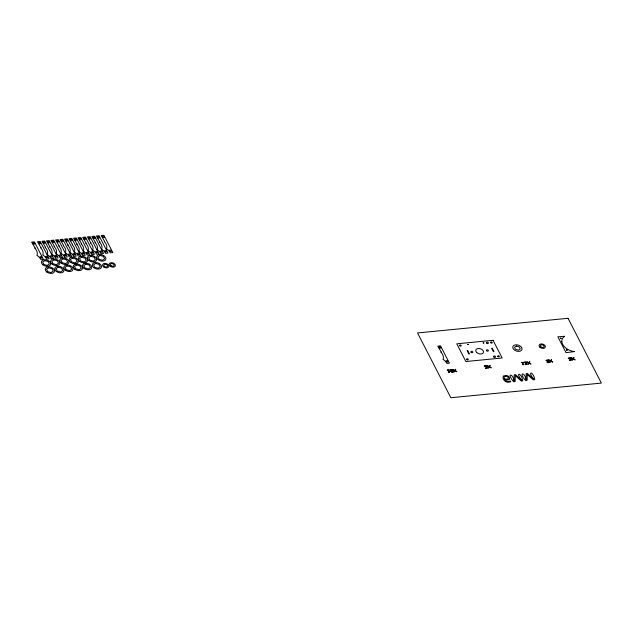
<?xml version="1.0" encoding="UTF-8"?>
<svg xmlns="http://www.w3.org/2000/svg" width="633" height="633" viewBox="0 0 633 633"><rect width="100%" height="100%" fill="white"/><g stroke="black" fill="none" stroke-linecap="round" stroke-linejoin="round"><path stroke-width="0.95" d="M484.348 366.096L484.324 366.009A0.878 0.578 17.6 0 0 484.672 366.428A2.2 1.44 17.6 0 0 485.179 366.681A4.914 3.22 17.6 0 0 485.772 366.887A8.656 5.681 17.6 0 1 486.302 367.053A2.54 1.662 17.6 0 1 486.848 367.282L486.761 368.058A2.247 1.472 17.6 0 1 485.701 368.026M484.332 365.977L486.666 365.842M454.035 371.737L454.613 370.59L452.927 369.64M488.431 367.931L489.008 366.792L487.323 365.834M528.104 364.125L528.682 362.978L526.988 362.013M549.966 362.139L550.544 360.992L548.843 360.027M572.287 359.955L572.865 358.816L571.18 357.859M455.697 369.395L455.111 370.55L456.773 371.484M490.084 365.589L489.507 366.744L491.161 367.686M529.766 361.783L529.18 362.938L530.842 363.872M551.62 359.797L551.042 360.952L552.696 361.886M573.941 357.613L573.363 358.769L575.017 359.71M450 369.909L450.039 369.87A2.026 1.329 17.6 0 1 450.72 369.593A2.152 1.408 17.6 0 1 451.59 369.561M564.557 336.4L564.407 336.519A12.249 8.039 17.6 0 0 561.811 341.717M456.804 371.729L455 370.819L454.09 371.903M491.145 367.947L489.396 367.013L488.447 368.05M530.873 364.117L529.069 363.207L528.159 364.291M552.72 362.139L550.932 361.221L550.03 362.313M575.041 359.963L573.253 359.038L572.319 360.098M449.034 370.115L448.536 370.163L449.62 372.275M453.26 372.069L451.535 372.204L450.617 371.104M486.587 366.001L484.854 366.175A0.91 0.601 17.6 0 0 485.195 366.357A5.705 3.743 17.6 0 0 485.685 366.539L486.176 366.705A4.779 3.133 17.6 0 1 486.801 366.926A2.041 1.337 17.6 0 1 487.038 367.053L487.402 367.314A0.981 0.641 17.6 0 1 487.568 367.536L487.624 367.678A0.957 0.625 17.6 0 1 487.6 367.995L487.521 368.105A1.211 0.791 17.6 0 1 487.125 368.335L486.84 368.39A2.635 1.733 17.6 0 1 485.669 368.303L485.479 368.145M523.103 362.503L522.605 362.551L523.689 364.663M548.123 360.201L546.382 360.383A0.91 0.601 17.6 0 0 546.73 360.565A5.705 3.743 17.6 0 0 547.221 360.747L547.711 360.905A4.779 3.133 17.6 0 1 548.328 361.134A2.041 1.337 17.6 0 1 548.574 361.261L548.938 361.522A0.981 0.641 17.6 0 1 549.104 361.736L549.159 361.878A0.957 0.625 17.6 0 1 549.135 362.195L549.056 362.305A1.211 0.791 17.6 0 1 548.661 362.543L548.376 362.59A2.635 1.733 17.6 0 1 547.205 362.511L547.031 362.4M570.444 358.025L568.703 358.199A0.91 0.601 17.6 0 0 569.051 358.381M452.919 369.395L454.723 370.329L455.673 369.261M487.315 365.597L489.111 366.523L490.061 365.463M526.988 361.791L528.792 362.717L529.742 361.649M548.851 359.797L550.647 360.731L551.596 359.663M571.172 357.621L572.968 358.547L573.917 357.487M447.294 369.965L449.145 369.949M521.363 362.353L523.214 362.345M524.338 362.472L524.425 362.44A2.255 1.48 17.6 0 1 525.232 362.282L526.237 362.701L525.374 363.168M450.253 370.155L450.419 370.099A1.709 1.124 17.6 0 1 450.989 369.909A2.342 1.535 17.6 0 1 451.361 369.886L452.089 370.083A0.839 0.546 17.6 0 1 452.302 370.376L452.294 370.669A0.791 0.522 17.6 0 1 451.907 370.875L451.843 370.883A1.709 1.124 17.6 0 1 450.957 370.811L450.561 371.017M514.645 381.62L514.154 381.667A0.839 0.554 17.6 0 1 513.711 381.596A0.989 0.649 17.6 0 1 513.434 381.462A0.886 0.586 17.6 0 1 513.11 381.121C506.368 372.979 512.817 373.233 514.091 380.734L514.194 375.084A0.95 0.625 17.6 0 1 515.776 374.926L521.41 380.022C514.969 371.531 521.45 373.003 522.676 380.188A0.918 0.601 17.6 0 1 522.629 380.694A0.855 0.562 17.6 0 1 522.185 380.892L521.782 380.931M523.38 364.837L522.272 364.458M449.311 372.449L448.211 372.085M451.59 369.569L452.081 369.696A0.965 0.633 17.6 0 1 452.46 369.925L452.642 370.139A1.654 1.084 17.6 0 1 452.785 370.424L452.817 370.566A1.076 0.704 17.6 0 1 452.5 371.088L452.128 371.191A1.899 1.242 17.6 0 1 451.115 371.136L451.677 371.895L453.37 371.911M524.187 362.472L524.077 362.195A2.959 1.946 17.6 0 1 525.137 361.941L525.699 361.965A1.29 0.847 17.6 0 1 526.047 362.06A0.965 0.633 17.6 0 1 526.703 362.828A0.894 0.586 17.6 0 1 526.561 363.113L527.234 364.015A0.791 0.522 17.6 0 1 527.154 364.291L526.593 364.561A2.31 1.519 17.6 0 1 525.287 364.505L525.121 364.379M522.534 364.323L523.127 364.458L522.162 362.598L521.315 362.527M448.465 371.935L449.058 372.069L448.093 370.202L447.238 370.123M525.208 363.397L526.569 363.659L526.3 364.268A2.026 1.329 17.6 0 1 525.327 364.236M564.581 336.289L557.847 336.803L566.005 352.668L574.463 351.584A12.138 7.968 17.6 0 1 568.387 349.685A12.249 8.039 17.6 0 1 563.853 346.164A12.138 7.968 17.6 0 1 561.867 341.773M570.523 357.874L568.205 358.12A0.878 0.578 17.6 0 0 568.529 358.46A2.2 1.44 17.6 0 0 569.035 358.705A4.914 3.22 17.6 0 0 569.629 358.911A8.656 5.681 17.6 0 1 570.151 359.077A2.54 1.662 17.6 0 1 570.705 359.307L571.029 359.813L570.539 360.09A2.247 1.472 17.6 0 1 569.558 360.05M548.202 360.05L545.883 360.304A0.878 0.578 17.6 0 0 546.2 360.636A2.2 1.44 17.6 0 0 546.714 360.889A4.914 3.22 17.6 0 0 547.308 361.095A8.656 5.681 17.6 0 1 547.83 361.261A2.54 1.662 17.6 0 1 548.384 361.49L548.716 361.973L548.218 362.274A2.247 1.472 17.6 0 1 547.236 362.234M569.344 360.201L569.526 360.327A2.635 1.733 17.6 0 0 570.697 360.406L570.982 360.359A1.211 0.791 17.6 0 0 571.377 360.13L571.457 360.019A0.957 0.625 17.6 0 0 571.275 359.378L570.895 359.077A2.041 1.337 17.6 0 0 570.649 358.958A4.779 3.133 17.6 0 0 570.032 358.729L569.542 358.563A5.705 3.743 17.6 0 1 569.051 358.389M509.312 379.025A2.896 1.899 17.6 0 0 509.541 378.352L509.454 377.766A4.194 2.754 17.6 0 0 509.161 377.141L508.892 376.777A2.825 1.852 17.6 0 0 508.149 376.152L507.682 375.907A3.015 1.978 17.6 0 0 506.598 375.559L503.623 375.915A2.928 1.915 17.6 0 0 503.172 376.303L503.132 378.502A15.841 10.389 17.6 0 0 503.512 379.317L503.844 379.84A9.353 6.132 17.6 0 0 504.224 380.33A5.009 3.284 17.6 0 0 505.379 381.375A3.83 2.508 17.6 0 0 506.906 382.079A3.046 2.002 17.6 0 0 507.872 382.261L510.024 381.984A6.124 4.02 17.6 0 0 510.784 381.628L510.293 380.916A0.95 0.625 17.6 0 0 509.874 381.034A3.885 2.548 17.6 0 1 508.837 381.351A4.771 3.125 17.6 0 1 508.299 381.414L507.017 381.272A2.888 1.899 17.6 0 1 505.909 380.726L504.612 379.246A2.587 1.701 17.6 0 0 505.205 379.531L506.629 379.84A4.597 3.015 17.6 0 0 507.634 379.816A3.03 1.986 17.6 0 0 509.328 379.032M505.363 376.319A2.461 1.614 17.6 0 0 504.62 376.532A2.049 1.345 17.6 0 0 504.185 376.936L504.161 378.249A2.888 1.891 17.6 0 0 505.229 378.843A2.492 1.638 17.6 0 0 506.004 379.04L506.614 379.08A3.727 2.445 17.6 0 0 507.239 379.032L507.975 378.787A1.511 0.989 17.6 0 0 508.22 378.526A1.962 1.29 17.6 0 0 508.331 377.996L508.283 377.759A2.603 1.709 17.6 0 0 508.101 377.371L507.927 377.133A1.883 1.234 17.6 0 0 507.452 376.73A1.978 1.298 17.6 0 0 506.392 376.334A2.651 1.741 17.6 0 0 505.371 376.326M521.782 380.939A0.934 0.617 17.6 0 1 520.832 380.599L515.27 375.551L515.191 381.153A0.934 0.617 17.6 0 1 514.645 381.628M527.242 374.388L527.162 379.99A0.934 0.617 17.6 0 1 526.616 380.465L526.126 380.504A0.839 0.554 17.6 0 1 525.683 380.433A0.989 0.649 17.6 0 1 525.406 380.291A0.886 0.586 17.6 0 1 525.081 379.958C518.324 372.109 524.733 371.808 526.063 379.571L526.165 373.921A0.95 0.625 17.6 0 1 527.748 373.763L533.382 378.858C527.004 370.606 533.287 371.587 534.648 379.025A0.918 0.601 17.6 0 1 534.6 379.531A0.855 0.562 17.6 0 1 534.157 379.721L533.754 379.76A0.934 0.617 17.6 0 1 532.804 379.436L527.242 374.388M467.637 344.415L468.412 344.629L467.652 344.368M483.169 342.904L483.944 343.118L483.185 342.857M560.292 338.172L561.281 338.449L560.316 338.117M566.361 349.978L567.358 350.255L566.385 349.922M516.346 346.053L514.55 347.303L515.602 349.345L518.451 350.144L520.263 348.894L519.21 346.852L516.346 346.053M44.785 260.59L42.664 262.062L43.899 264.459L47.253 265.401L49.374 263.929L48.14 261.524L44.785 260.59M53.955 259.862L51.835 261.334L53.069 263.739L56.424 264.673L58.545 263.201L57.31 260.796L53.955 259.862M48.646 267.751L46.526 269.215L47.76 271.62L51.115 272.554L53.243 271.082L52.001 268.685L48.646 267.751M63.102 258.802L60.982 260.274L62.216 262.679L65.579 263.613L67.699 262.141L66.465 259.744L63.102 258.802M58.149 267.158L56.028 268.629L57.271 271.035L60.626 271.968L62.746 270.497L61.512 268.099L58.149 267.158M72.526 258.058L70.405 259.522L71.64 261.927L75.003 262.861L77.123 261.397L75.889 258.992L72.526 258.058M67.177 265.86L65.057 267.332L66.291 269.729L69.654 270.663L71.774 269.199L70.54 266.794L67.177 265.86M81.657 257.172L79.536 258.636L80.771 261.041L84.126 261.975L86.246 260.511L85.012 258.106L81.657 257.172M76.625 264.942L74.504 266.406L75.738 268.811L79.093 269.745L81.222 268.281L79.98 265.876L76.625 264.942M90.78 256.286L88.66 257.75L89.902 260.155L93.257 261.089L95.377 259.617L94.143 257.22L90.78 256.286M85.898 264.127L83.778 265.591L85.012 267.996L88.375 268.93L90.495 267.458L89.261 265.061L85.898 264.127M100.061 255.463L97.941 256.935L99.175 259.332L102.53 260.274L104.651 258.802L103.416 256.397L100.061 255.463M95.686 263.431L93.565 264.903L94.8 267.308L98.162 268.242L100.283 266.77L99.049 264.372L95.686 263.431M35.147 248.049L34.791 248.231A10.951 7.185 17.6 0 1 37.284 253.176A9.305 6.108 17.6 0 1 36.896 255.352A9.115 5.982 17.6 0 1 40.385 258.762L40.726 259.419L43.313 259.166L34.411 241.853L31.65 242.123L35.147 248.049M40.979 247.661L40.615 247.843A10.951 7.185 17.6 0 1 43.115 252.789A9.305 6.108 17.6 0 1 42.727 254.964A9.115 5.982 17.6 0 1 46.217 258.375L46.549 259.032L49.137 258.778L40.235 241.466L37.474 241.735L40.979 247.661M45.465 247.226L45.109 247.408A10.951 7.185 17.6 0 1 47.602 252.353A9.305 6.108 17.6 0 1 47.214 254.529A9.115 5.982 17.6 0 1 50.703 257.94L51.036 258.588L53.631 258.343L44.721 241.031L41.96 241.3L45.465 247.226M49.952 246.783L49.596 246.973A10.951 7.185 17.6 0 1 52.088 251.918A9.305 6.108 17.6 0 1 51.7 254.094A9.115 5.982 17.6 0 1 55.19 257.496L55.522 258.153L58.117 257.9L49.216 240.595L46.454 240.864L49.952 246.783M54.438 246.348L54.082 246.538A10.951 7.185 17.6 0 1 56.574 251.475A9.305 6.108 17.6 0 1 56.187 253.651A9.115 5.982 17.6 0 1 59.676 257.061L60.016 257.718L62.604 257.465L53.702 240.16L50.941 240.429L54.438 246.348M59.098 245.897L58.742 246.087A10.951 7.185 17.6 0 1 61.235 251.024A9.305 6.108 17.6 0 1 60.847 253.2A9.115 5.982 17.6 0 1 64.337 256.61L64.677 257.267L67.264 257.014L58.363 239.701L55.601 239.97L59.098 245.897M63.585 245.462L63.229 245.644A10.951 7.185 17.6 0 1 65.721 250.589A9.305 6.108 17.6 0 1 65.334 252.765A9.115 5.982 17.6 0 1 68.823 256.175L69.163 256.832L71.751 256.579L62.849 239.266L60.088 239.535L63.585 245.462M68.071 245.026L67.715 245.208A10.951 7.185 17.6 0 1 70.208 250.154A9.305 6.108 17.6 0 1 69.82 252.33A9.115 5.982 17.6 0 1 73.309 255.74L73.65 256.389L76.237 256.143L67.335 238.831L64.574 239.1L68.071 245.026M72.558 244.591L72.202 244.773A10.951 7.185 17.6 0 1 74.694 249.719A9.305 6.108 17.6 0 1 74.306 251.894A9.115 5.982 17.6 0 1 77.796 255.297L78.136 255.954L80.723 255.708L71.822 238.396L69.06 238.665L72.558 244.591M77.052 244.148L76.688 244.338A10.951 7.185 17.6 0 1 79.188 249.275A9.305 6.108 17.6 0 1 78.801 251.459A9.115 5.982 17.6 0 1 82.29 254.862L82.622 255.518L85.21 255.265L76.308 237.961L73.547 238.23L77.052 244.148M81.538 243.713L81.182 243.903A10.951 7.185 17.6 0 1 83.675 248.84A9.305 6.108 17.6 0 1 83.287 251.016A9.115 5.982 17.6 0 1 86.776 254.426L87.109 255.083L89.704 254.83L80.795 237.517L78.033 237.786L81.538 243.713M86.199 243.262L85.843 243.444A10.951 7.185 17.6 0 1 88.335 248.389A9.305 6.108 17.6 0 1 87.947 250.565A9.115 5.982 17.6 0 1 91.437 253.975L91.769 254.632L94.364 254.379L85.455 237.066L82.694 237.335L86.199 243.262M90.859 242.811L90.503 242.993A10.951 7.185 17.6 0 1 92.996 247.938A9.305 6.108 17.6 0 1 92.608 250.114A9.115 5.982 17.6 0 1 96.097 253.524L96.43 254.173L99.025 253.928L90.115 236.615L87.354 236.884L90.859 242.811M95.346 242.368L94.99 242.558A10.951 7.185 17.6 0 1 97.482 247.503A9.305 6.108 17.6 0 1 97.094 249.679A9.115 5.982 17.6 0 1 100.584 253.081L100.916 253.738L103.511 253.485L94.61 236.18L91.84 236.449L95.346 242.368M99.832 241.933L99.476 242.123A10.951 7.185 17.6 0 1 101.968 247.06A9.305 6.108 17.6 0 1 101.581 249.236A9.115 5.982 17.6 0 1 105.07 252.646L105.41 253.303L107.998 253.05L99.096 235.745L96.335 236.014L99.832 241.933M104.667 241.466L104.31 241.648A10.951 7.185 17.6 0 1 106.803 246.593A9.305 6.108 17.6 0 1 106.415 248.769A9.115 5.982 17.6 0 1 109.905 252.179L110.237 252.836L112.832 252.583L103.923 235.27L101.161 235.539L104.667 241.466M441.264 352.059L440.9 352.249A11.006 7.224 17.6 0 1 443.385 357.186A9.448 6.195 17.6 0 1 443.005 359.362A9.155 6.006 17.6 0 1 446.502 362.772L446.843 363.429L449.43 363.176L440.521 345.855L437.759 346.124L441.264 352.059M568.03 318.304L417.527 332.942L450.846 397.73L601.35 383.092L568.03 318.304M493.036 340.293L456.781 343.822L465.888 361.53L502.143 358.001L493.036 340.293M467.716 350.65L467.162 350.706L468.863 354.013L469.425 353.958L467.716 350.65M492.26 348.277L491.706 348.324L493.408 351.639L493.962 351.584L492.26 348.277M93.803 267.664A4.755 3.125 17.6 0 0 101.446 267.308A4.755 3.125 17.6 0 0 95.52 262.537A4.755 3.125 17.6 0 0 93.803 267.664M84.015 268.352A4.755 3.125 17.6 0 0 91.658 267.996A4.755 3.125 17.6 0 0 85.74 263.225A4.755 3.125 17.6 0 0 84.015 268.352M74.734 269.167A4.755 3.125 17.6 0 0 82.385 268.819A4.755 3.125 17.6 0 0 76.458 264.048A4.755 3.125 17.6 0 0 74.734 269.167M65.294 270.093A4.755 3.125 17.6 0 0 72.937 269.737A4.755 3.125 17.6 0 0 67.011 264.966A4.755 3.125 17.6 0 0 65.294 270.093M56.266 271.391A4.755 3.125 17.6 0 0 63.909 271.035A4.755 3.125 17.6 0 0 57.991 266.264A4.755 3.125 17.6 0 0 56.266 271.391M46.755 271.976A4.755 3.125 17.6 0 0 54.406 271.62A4.755 3.125 17.6 0 0 48.48 266.849A4.755 3.125 17.6 0 0 46.755 271.976M98.17 259.696A4.755 3.125 17.6 0 0 105.822 259.34A4.755 3.125 17.6 0 0 99.895 254.569A4.755 3.125 17.6 0 0 98.17 259.696M88.897 260.511A4.755 3.125 17.6 0 0 96.54 260.155A4.755 3.125 17.6 0 0 90.622 255.384A4.755 3.125 17.6 0 0 88.897 260.511M79.766 261.397A4.755 3.125 17.6 0 0 87.417 261.049A4.755 3.125 17.6 0 0 81.491 256.278A4.755 3.125 17.6 0 0 79.766 261.397M70.643 262.284A4.755 3.125 17.6 0 0 78.286 261.935A4.755 3.125 17.6 0 0 72.36 257.164A4.755 3.125 17.6 0 0 70.643 262.284M61.219 263.035A4.755 3.125 17.6 0 0 68.862 262.679A4.755 3.125 17.6 0 0 62.944 257.908A4.755 3.125 17.6 0 0 61.219 263.035M52.064 264.096A4.755 3.125 17.6 0 0 59.716 263.739A4.755 3.125 17.6 0 0 53.789 258.968A4.755 3.125 17.6 0 0 52.064 264.096M42.894 264.823A4.755 3.125 17.6 0 0 50.545 264.467A4.755 3.125 17.6 0 0 44.619 259.696A4.755 3.125 17.6 0 0 42.894 264.823M109.778 251.135A0.997 0.657 17.6 0 0 111.384 251.056A0.997 0.657 17.6 0 0 110.142 250.059A0.997 0.657 17.6 0 0 109.778 251.135M102.673 237.312A0.997 0.657 17.6 0 0 104.279 237.233A0.997 0.657 17.6 0 0 103.037 236.236A0.997 0.657 17.6 0 0 102.673 237.312M104.951 251.602A0.997 0.657 17.6 0 0 106.558 251.53A0.997 0.657 17.6 0 0 105.307 250.526A0.997 0.657 17.6 0 0 104.951 251.602M97.838 237.779A0.997 0.657 17.6 0 0 99.444 237.707A0.997 0.657 17.6 0 0 98.202 236.702A0.997 0.657 17.6 0 0 97.838 237.779M100.457 252.037A0.997 0.657 17.6 0 0 102.063 251.966A0.997 0.657 17.6 0 0 100.821 250.961A0.997 0.657 17.6 0 0 100.457 252.037M93.352 238.214A0.997 0.657 17.6 0 0 94.958 238.143A0.997 0.657 17.6 0 0 93.716 237.138A0.997 0.657 17.6 0 0 93.352 238.214M95.971 252.472A0.997 0.657 17.6 0 0 97.577 252.401A0.997 0.657 17.6 0 0 96.335 251.396A0.997 0.657 17.6 0 0 95.971 252.472M88.865 238.649A0.997 0.657 17.6 0 0 90.472 238.578A0.997 0.657 17.6 0 0 89.221 237.573A0.997 0.657 17.6 0 0 88.865 238.649M91.31 252.931A0.997 0.657 17.6 0 0 92.916 252.852A0.997 0.657 17.6 0 0 91.674 251.855A0.997 0.657 17.6 0 0 91.31 252.931M84.205 239.108A0.997 0.657 17.6 0 0 85.811 239.029A0.997 0.657 17.6 0 0 84.569 238.032A0.997 0.657 17.6 0 0 84.205 239.108M86.65 253.382A0.997 0.657 17.6 0 0 88.256 253.311A0.997 0.657 17.6 0 0 87.014 252.306A0.997 0.657 17.6 0 0 86.65 253.382M79.544 239.559A0.997 0.657 17.6 0 0 81.151 239.488A0.997 0.657 17.6 0 0 79.908 238.483A0.997 0.657 17.6 0 0 79.544 239.559M82.163 253.817A0.997 0.657 17.6 0 0 83.77 253.746A0.997 0.657 17.6 0 0 82.527 252.741A0.997 0.657 17.6 0 0 82.163 253.817M75.058 239.994A0.997 0.657 17.6 0 0 76.664 239.923A0.997 0.657 17.6 0 0 75.414 238.918A0.997 0.657 17.6 0 0 75.058 239.994M77.677 254.252A0.997 0.657 17.6 0 0 79.283 254.181A0.997 0.657 17.6 0 0 78.041 253.176A0.997 0.657 17.6 0 0 77.677 254.252M70.564 240.429A0.997 0.657 17.6 0 0 72.17 240.358A0.997 0.657 17.6 0 0 70.928 239.353A0.997 0.657 17.6 0 0 70.564 240.429M73.191 254.695A0.997 0.657 17.6 0 0 74.797 254.616A0.997 0.657 17.6 0 0 73.555 253.611A0.997 0.657 17.6 0 0 73.191 254.695M66.077 240.872A0.997 0.657 17.6 0 0 67.684 240.793A0.997 0.657 17.6 0 0 66.441 239.796A0.997 0.657 17.6 0 0 66.077 240.872M68.704 255.131A0.997 0.657 17.6 0 0 70.31 255.052A0.997 0.657 17.6 0 0 69.06 254.055A0.997 0.657 17.6 0 0 68.704 255.131M61.591 241.308A0.997 0.657 17.6 0 0 63.197 241.228A0.997 0.657 17.6 0 0 61.955 240.231A0.997 0.657 17.6 0 0 61.591 241.308M64.218 255.566A0.997 0.657 17.6 0 0 65.824 255.487A0.997 0.657 17.6 0 0 64.574 254.49A0.997 0.657 17.6 0 0 64.218 255.566M57.105 241.743A0.997 0.657 17.6 0 0 58.711 241.664A0.997 0.657 17.6 0 0 57.468 240.667A0.997 0.657 17.6 0 0 57.105 241.743M59.557 256.017A0.997 0.657 17.6 0 0 61.164 255.946A0.997 0.657 17.6 0 0 59.913 254.941A0.997 0.657 17.6 0 0 59.557 256.017M52.444 242.194A0.997 0.657 17.6 0 0 54.05 242.123A0.997 0.657 17.6 0 0 52.808 241.118A0.997 0.657 17.6 0 0 52.444 242.194M55.063 256.452A0.997 0.657 17.6 0 0 56.669 256.381A0.997 0.657 17.6 0 0 55.427 255.376A0.997 0.657 17.6 0 0 55.063 256.452M47.958 242.629A0.997 0.657 17.6 0 0 49.564 242.558A0.997 0.657 17.6 0 0 48.322 241.553A0.997 0.657 17.6 0 0 47.958 242.629M50.577 256.887A0.997 0.657 17.6 0 0 52.183 256.816A0.997 0.657 17.6 0 0 50.941 255.811A0.997 0.657 17.6 0 0 50.577 256.887M43.471 243.064A0.997 0.657 17.6 0 0 45.078 242.993A0.997 0.657 17.6 0 0 43.835 241.988A0.997 0.657 17.6 0 0 43.471 243.064M46.09 257.33A0.997 0.657 17.6 0 0 47.697 257.251A0.997 0.657 17.6 0 0 46.454 256.254A0.997 0.657 17.6 0 0 46.09 257.33M38.985 243.507A0.997 0.657 17.6 0 0 40.591 243.428A0.997 0.657 17.6 0 0 39.341 242.431A0.997 0.657 17.6 0 0 38.985 243.507M40.267 257.718A0.997 0.657 17.6 0 0 41.873 257.639A0.997 0.657 17.6 0 0 40.631 256.642A0.997 0.657 17.6 0 0 40.267 257.718M33.153 243.895A0.997 0.657 17.6 0 0 34.76 243.816A0.997 0.657 17.6 0 0 33.517 242.819A0.997 0.657 17.6 0 0 33.153 243.895M104.437 266.358A1.923 1.258 17.6 0 0 107.523 266.216A1.923 1.258 17.6 0 0 105.133 264.293A1.923 1.258 17.6 0 0 104.437 266.358M103.575 266.865A3.236 2.121 17.6 0 0 108.773 266.628A3.236 2.121 17.6 0 0 104.746 263.383A3.236 2.121 17.6 0 0 103.575 266.865M110.981 265.662A1.923 1.258 17.6 0 0 114.067 265.52A1.923 1.258 17.6 0 0 111.677 263.589A1.923 1.258 17.6 0 0 110.981 265.662M110.118 266.169A3.236 2.121 17.6 0 0 115.317 265.923A3.236 2.121 17.6 0 0 111.289 262.679A3.236 2.121 17.6 0 0 110.118 266.169M540.827 346.757A1.915 1.258 17.6 0 0 543.992 346.876A1.915 1.258 17.6 0 0 541.864 344.827A1.915 1.258 17.6 0 0 540.827 346.757M539.87 347.177A3.22 2.113 17.6 0 0 545.195 347.367A3.22 2.113 17.6 0 0 541.619 343.917A3.22 2.113 17.6 0 0 539.87 347.177M471.134 352.312A0.997 0.657 17.6 0 0 472.788 352.367A0.997 0.657 17.6 0 0 471.672 351.299A0.997 0.657 17.6 0 0 471.134 352.312M486.666 350.801A0.997 0.657 17.6 0 0 488.32 350.856A0.997 0.657 17.6 0 0 487.212 349.788A0.997 0.657 17.6 0 0 486.666 350.801M476.704 352.51A3.988 2.619 17.6 0 0 483.311 352.747A3.988 2.619 17.6 0 0 478.872 348.474A3.988 2.619 17.6 0 0 476.704 352.51M493.843 356.996A0.997 0.657 17.6 0 0 495.497 357.052A0.997 0.657 17.6 0 0 494.381 355.983A0.997 0.657 17.6 0 0 493.843 356.996M497.91 356.561A0.855 0.562 17.6 0 0 499.318 356.608A0.855 0.562 17.6 0 0 498.369 355.699A0.855 0.562 17.6 0 0 497.91 356.561M459.756 345.808A0.855 0.562 17.6 0 0 461.164 345.855A0.855 0.562 17.6 0 0 460.215 344.938A0.855 0.562 17.6 0 0 459.756 345.808M466.837 359.584A0.855 0.562 17.6 0 0 468.254 359.631A0.855 0.562 17.6 0 0 467.304 358.721A0.855 0.562 17.6 0 0 466.837 359.584M490.82 342.785A0.855 0.562 17.6 0 0 492.237 342.833A0.855 0.562 17.6 0 0 491.287 341.923A0.855 0.562 17.6 0 0 490.82 342.785M486.73 343.157A0.997 0.657 17.6 0 0 488.375 343.221A0.997 0.657 17.6 0 0 487.268 342.152A0.997 0.657 17.6 0 0 486.73 343.157M439.199 347.834A0.997 0.657 17.6 0 0 440.845 347.889A0.997 0.657 17.6 0 0 439.737 346.821A0.997 0.657 17.6 0 0 439.199 347.834M446.312 361.665A0.997 0.657 17.6 0 0 447.966 361.72A0.997 0.657 17.6 0 0 446.851 360.652A0.997 0.657 17.6 0 0 446.312 361.665M521.711 347.683A4.748 3.118 17.6 0 0 515.721 344.827A4.748 3.118 17.6 0 0 513.094 348.522A4.748 3.118 17.6 0 0 519.084 351.37A4.748 3.118 17.6 0 0 521.711 347.683"/></g></svg>
